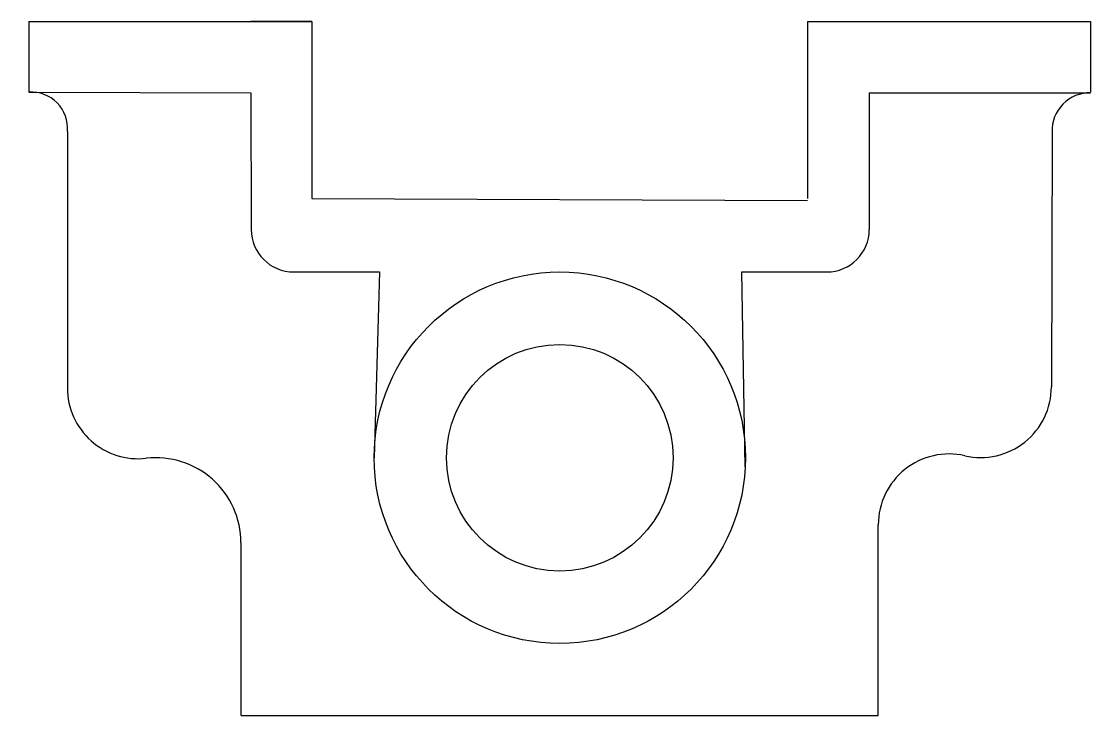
# Model space of a CAD drawing. Header units: millimetres. Extents: x 740 to 891, y 240 to 338.
import ezdxf

# ---------------------------------------------------------------- set-up
doc = ezdxf.new("R2010")
doc.units = ezdxf.units.MM
doc.header["$MEASUREMENT"] = 0

msp = doc.modelspace()

# ---------------------------------------------------------------- linework, layer by layer
for p, q in [((741.05, 337.54), (741.05, 337.54)), ((741.05, 337.54), (741.05, 337.54)), ((741.05, 337.54), (741.05, 327.54)), ((741.05, 337.54), (781.05, 337.54)), ((781.05, 337.54), (772.4, 337.54)), ((781.05, 337.54), (781.05, 312.54)), ((851.05, 337.54), (851.05, 312.54)), ((851.05, 337.54), (891.05, 337.54)), ((851.05, 337.54), (859.78, 337.54)), ((891.05, 337.54), (891.05, 327.54)), ((741.05, 329.71), (741.05, 329.02)), ((741.05, 327.54), (772.4, 327.46)), ((772.4, 327.46), (772.47, 308.13)), ((859.78, 327.46), (891.05, 327.46)), ((859.78, 327.46), (859.78, 308.15)), ((746.5, 322), (746.5, 285.78)), ((885.61, 321.92), (885.52, 285.92)), ((781.05, 312.54), (851.05, 312.24)), ((778.47, 302.15), (790.61, 302.15)), ((790.61, 302.15), (789.83, 275.92)), ((842.26, 274.65), (841.76, 302.15)), ((841.76, 302.15), (853.78, 302.15)), ((740, 286), (740, 286)), ((861.06, 239.5), (861.06, 266.45)), ((771.01, 263.92), (770.99, 239.5)), ((771.06, 239.5), (861.06, 239.5))]:
    msp.add_line(p, q)
for radius in [26.23, 16]:
    msp.add_circle((816.06, 275.92), radius)
for centre, radius, start, end in [((741.41, 322.44), 5.11, 355.0618, 93.972), ((890.98, 322.08), 5.38, 89.2465, 181.7204), ((853.78, 308.15), 6, 270, 0), ((778.47, 308.15), 6, 180.2056, 270), ((756.5, 285.78), 10, 180, 276.5455), ((875.52, 285.94), 10, 257.1047, 359.8669), ((871.06, 266.45), 10, 77.1047, 180), ((759.01, 263.92), 12, 359.9629, 96.5455)]:
    msp.add_arc(centre, radius, start, end)

doc.saveas('drawing.dxf')
